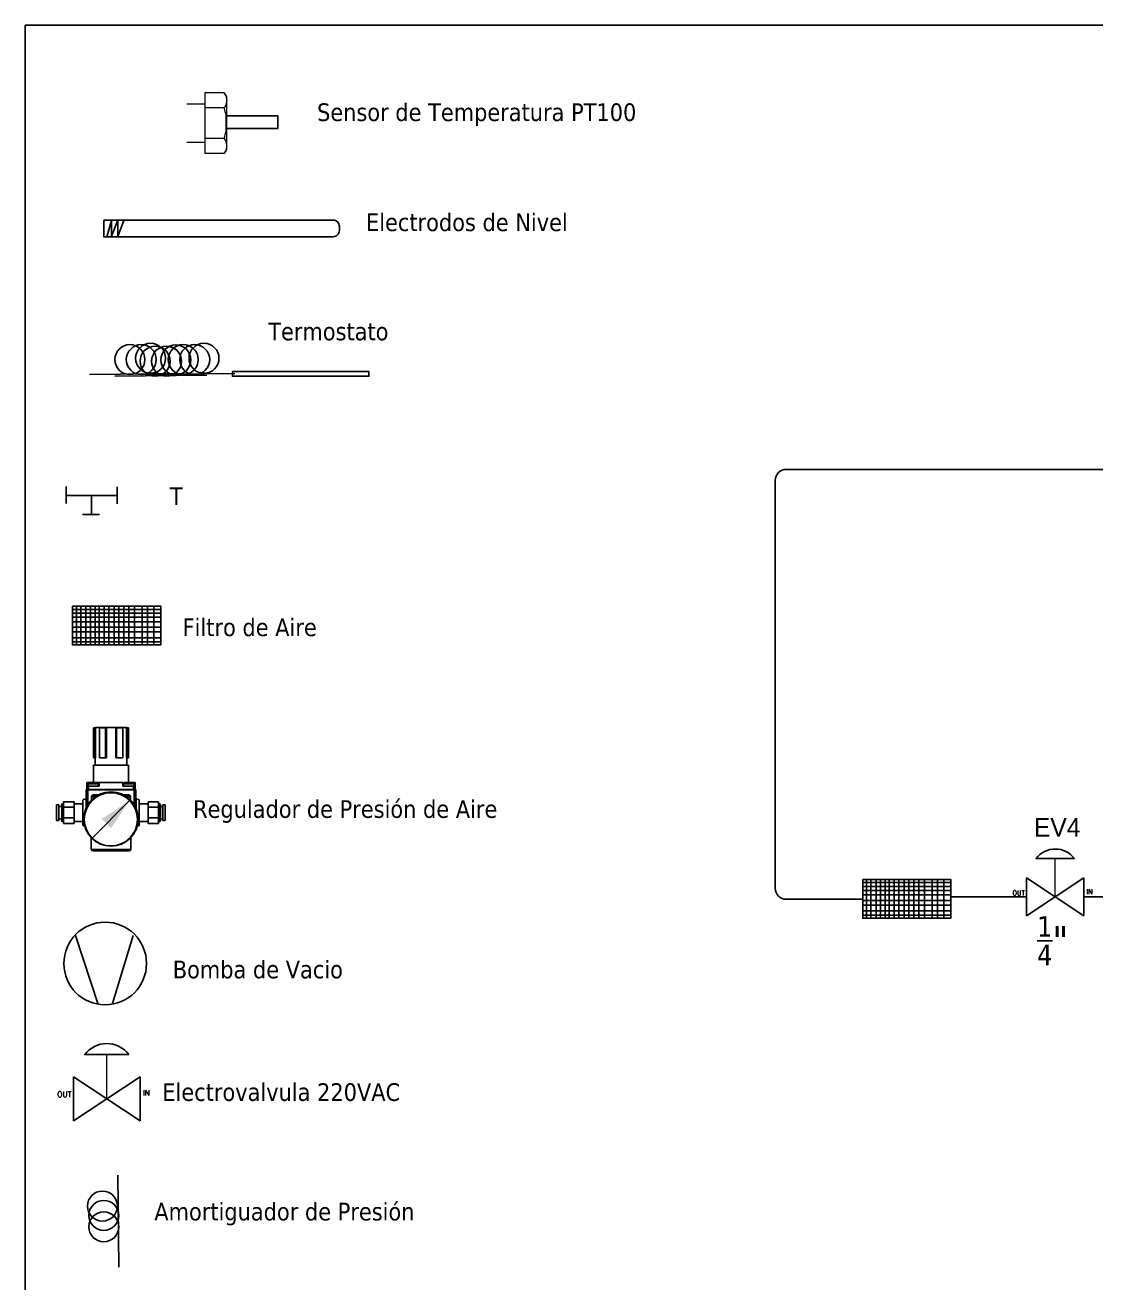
# Model space of a CAD drawing. Header units: millimetres. Extents: x 15 to 265, y 10 to 205.
# Drawn here: x 15 to 102, y 102.7 to 205 of the extents above; entities that cross this region are included whole.
import ezdxf
from ezdxf.enums import TextEntityAlignment as Align

# ---------------------------------------------------------------- set-up
doc = ezdxf.new("R2010")
doc.units = ezdxf.units.MM
doc.linetypes.add('PHANTOM', pattern=[12.7, 6.35, -1.27, 1.27, -1.27, 1.27, -1.27])
for name, color, linetype in [('SYMS', 7, 'Continuous'), ('TERMS', 123, 'Continuous'), ('WIRENO', 250, 'Continuous'), ('WIRES', 7, 'Continuous')]:
    doc.layers.add(name, color=color, linetype=linetype)
doc.styles.get("Standard").update_dxf_attribs({"font": 'tahoma.ttf'})
doc.styles.add('WD', font='romans.shx')

# ---------------------------------------------------------------- blocks, each defined once
blk = doc.blocks.new('HGVA1_DIAPHRAGM_VALVE2')
at = {"color": 7, "linetype": 'Continuous', "lineweight": 0, "ltscale": 3.2258}
for p, q in [((-0.25, 0.5), (0.25, 0.5)), ((0, 0), (0, 0.5))]:
    blk.add_line(p, q, dxfattribs=at)
for p, q in [((-0.375, -0.25), (-0.375, 0.25)), ((-0.375, -0.25), (0.375, 0.25)), ((-0.375, 0.25), (0.375, -0.25)), ((0.375, -0.25), (0.375, 0.25))]:
    blk.add_line(p, q)
at = {"ltscale": 25.4, "flags": 128}
blk.add_lwpolyline([(0.25, 0.5, 0.5), (-0.25, 0.5)], format="xyb", close=True, dxfattribs=at)
at = {"style": 'WD', "flags": 1}
for tag, p in [('INST', (-0.469, 0.748)), ('LOC', (-0.469, 0.587)), ('TAG1', (-0.469, 0.378))]:
    blk.add_attdef(tag, text='', height=0.125, dxfattribs=at).set_placement(p, align=Align.RIGHT)
at = {"style": 'WD'}
blk.add_attdef('XREF', text='', height=0.0625, rotation=0.0625, dxfattribs=at).set_placement((0.518, 0.271), align=Align.TOP_CENTER)
blk.add_attdef('TERM01', text='', height=0.0625, dxfattribs=at).set_placement((-0.399, 0.018), align=Align.RIGHT)
for tag, p, height in [('X4TERM01', (-0.375, 0), 0.005), ('X1TERM02', (0.375, 0), 0.005), ('TERM02', (0.406, 0.036), 0.0625), ('RATING1', (0.388, -0.162), 0.125), ('DESC1', (0.388, -0.378), 0.125), ('DESC2', (0.388, -0.562), 0.125), ('DESC3', (0.388, -0.752), 0.125), ('WDTAGALT', (0.388, -0.907), 0.125)]:
    blk.add_attdef(tag, p, '', height=height, dxfattribs=at)
at = {"style": 'WD', "flags": 1}
for tag, p in [('WDTYPE', (-0.154, -0.127)), ('FAMILY', (-0.143, -0.17)), ('CAT', (-0.143, -0.215)), ('MFG', (-0.141, -0.246)), ('ASSYCODE', (-0.113, -0.275))]:
    blk.add_attdef(tag, text='', height=0.01, dxfattribs=at).set_placement(p, align=Align.CENTER)
blk = doc.blocks.new('ColaMarrano')
at = {"layer": 'WIRENO'}
blk.add_line((96.3, 200.92), (96.42, 188.45), dxfattribs=at)
for centre in [(94.22, 196.73), (94.4, 195.47), (94.4, 193.92)]:
    blk.add_circle(centre, 2.03, dxfattribs=at)
blk = doc.blocks.new('Bomba Vacio')
at = {"layer": 'WIRENO'}
for p, q in [((222.52, 152.69), (218.83, 163.9)), ((224.82, 152.84), (228.2, 163.9))]:
    blk.add_line(p, q, dxfattribs=at)
blk.add_circle((223.65, 159.36), 6.72, dxfattribs=at)
blk = doc.blocks.new('Filtro')
at = {"layer": 'WIRENO'}
for p, q in [((95.97, 119.72), (103.12, 119.72)), ((96.25, 119.99), (96.25, 116.83)), ((96.62, 119.95), (96.62, 116.79)), ((97.03, 119.95), (97.03, 116.79)), ((97.4, 119.95), (97.4, 116.79)), ((97.77, 119.99), (97.77, 116.83)), ((98.1, 119.99), (98.1, 116.83)), ((98.51, 119.99), (98.51, 116.83)), ((98.88, 119.95), (98.88, 116.79)), ((99.33, 119.99), (99.33, 116.83)), ((99.7, 119.99), (99.7, 116.83)), ((100.11, 119.99), (100.11, 116.83)), ((100.52, 119.99), (100.52, 116.83)), ((100.98, 119.99), (100.98, 116.83)), ((101.59, 119.99), (101.59, 116.83)), ((102.04, 119.99), (102.04, 116.83)), ((102.54, 119.99), (102.54, 116.83)), ((95.97, 119.41), (103.12, 119.41)), ((95.97, 119.07), (103.12, 119.07)), ((95.97, 118.71), (103.12, 118.71)), ((95.97, 118.27), (103.12, 118.27)), ((95.97, 117.88), (103.12, 117.88)), ((95.97, 117.41), (103.12, 117.41)), ((95.97, 117.08), (103.12, 117.08))]:
    blk.add_line(p, q, dxfattribs=at)
blk.add_lwpolyline([(95.95, 119.98), (103.11, 119.98), (103.11, 116.82), (95.95, 116.82)], close=True, dxfattribs=at)
blk = doc.blocks.new('Nivel')
at = {"layer": 'WIRENO'}
for p, q in [((103.38, 60.01), (103.74, 61.39)), ((103.74, 61.39), (103.74, 60.1)), ((103.74, 60.1), (104.25, 61.39)), ((104.25, 61.39), (104.25, 60.07)), ((104.25, 60.07), (104.74, 61.36))]:
    blk.add_line(p, q, dxfattribs=at)
blk.add_lwpolyline([(103.12, 61.39), (121.77, 61.39, -0.414214), (122.27, 60.89), (122.27, 60.54, -0.414214), (121.77, 60.04), (103.12, 60.04)], format="xyb", close=True, dxfattribs=at)
blk = doc.blocks.new('PT100')
at = {"color": 7, "linetype": 'Continuous', "lineweight": 15}
for p, q in [((12.6327, 10.9194), (12.5264, 10.9194)), ((12.5264, 10.9194), (12.5264, 10.8369)), ((12.6455, 10.8973), (12.6327, 10.9194)), ((12.5264, 10.8571), (12.4289, 10.8571)), ((12.6455, 10.8781), (12.6455, 10.8973)), ((12.6455, 10.7544), (12.6455, 10.8781)), ((12.6327, 10.8369), (12.5264, 10.8369)), ((12.5264, 10.8369), (12.5264, 10.6719)), ((12.6455, 10.6307), (12.6455, 10.7544)), ((12.4289, 10.6516), (12.5264, 10.6516)), ((12.6327, 10.6719), (12.5264, 10.6719)), ((12.5264, 10.6719), (12.5264, 10.5894)), ((12.6327, 10.5894), (12.5264, 10.5894)), ((12.6327, 10.5894), (12.6455, 10.6115)), ((12.6455, 10.6115), (12.6455, 10.6307))]:
    blk.add_line(p, q, dxfattribs=at)
blk.add_lwpolyline([(12.6419, 10.794), (12.9225, 10.794), (12.9225, 10.7263), (12.6419, 10.7263)], close=True)
for points, knots in [([(12.6327, 10.9194), (12.6366, 10.9126), (12.6398, 10.9058), (12.6443, 10.8921), (12.6455, 10.8851), (12.6455, 10.8781)], [0, 0, 0, 0, 0.5, 0.5, 1, 1, 1, 1]), ([(12.6455, 10.8781), (12.6455, 10.8746), (12.6452, 10.8711), (12.644, 10.8641), (12.6431, 10.8607), (12.6398, 10.8504), (12.6366, 10.8436), (12.6327, 10.8369)], [0, 0, 0, 0, 0.25, 0.25, 0.5, 0.5, 1, 1, 1, 1]), ([(12.6455, 10.7544), (12.6455, 10.7683), (12.6442, 10.7825), (12.6398, 10.81), (12.6366, 10.8235), (12.6327, 10.8369)], [0, 0, 0, 0, 0.5, 0.5, 1, 1, 1, 1]), ([(12.6327, 10.6719), (12.6366, 10.6853), (12.6398, 10.6991), (12.6443, 10.7266), (12.6455, 10.7404), (12.6455, 10.7544)], [0, 0, 0, 0, 0.5, 0.5, 1, 1, 1, 1]), ([(12.6327, 10.6719), (12.6366, 10.6651), (12.6398, 10.6584), (12.6443, 10.6446), (12.6455, 10.6377), (12.6455, 10.6307)], [0, 0, 0, 0, 0.5, 0.5, 1, 1, 1, 1]), ([(12.6455, 10.6307), (12.6455, 10.6272), (12.6452, 10.6236), (12.644, 10.6167), (12.6431, 10.6132), (12.6398, 10.6029), (12.6366, 10.5961), (12.6327, 10.5894)], [0, 0, 0, 0, 0.25, 0.25, 0.5, 0.5, 1, 1, 1, 1])]:
    blk.add_open_spline(points, degree=3, knots=knots, dxfattribs=at)
blk = doc.blocks.new('TNueva')
at = {"layer": 'WIRENO'}
for p, q in [((227.056, 75.746), (226.139, 75.746)), ((226.557, 74.707), (226.557, 75.745)), ((225.166, 74.246), (225.166, 75.163)), ((227.946, 74.232), (227.946, 75.149)), ((225.184, 74.712), (227.93, 74.712))]:
    blk.add_line(p, q, dxfattribs=at)
blk = doc.blocks.new('HME1_PRESS_M')
blk.add_line((0.0361, -0.0879), (0.2129, 0.0889))
blk.add_circle((0.125, 0), 0.125)
blk.add_solid([(0.0821, 0.0015), (0.1255, -0.0419), (0.2129, 0.0889)])
at = {"style": 'WD', "width": 0.7}
for tag, p in [('INST', (0.125, 0.5)), ('LOC', (0.125, 0.3438)), ('TAG1', (0.125, 0.1875)), ('DESC1', (0.125, -0.3438)), ('DESC2', (0.125, -0.5)), ('DESC3', (0.125, -0.6562)), ('WDTAGALT', (0.125, -0.8125))]:
    blk.add_attdef(tag, text='', height=0.125, dxfattribs=at).set_placement(p, align=Align.CENTER)
blk.add_attdef('TERM01', text='', height=0.0625, dxfattribs=at).set_placement((-0.0322, 0.0313), align=Align.RIGHT)
at = {"style": 'WD'}
for tag, p, height, flags in [('WDTYPE', (0.0625, 0.0625), 0.01, 1), ('X4TERM01', (0, 0), 0.005, 1), ('WDBLKNAM', (0.1342, 0.0008), 0.01, 9), ('X1TERM02', (0.248, 0), 0.005, 1), ('FAMILY', (0.1303, -0.0348), 0.01, 9)]:
    blk.add_attdef(tag, p, '', height=height, dxfattribs=dict(at, flags=flags))
at = {"style": 'WD', "width": 0.7}
for tag, p, height in [('TERM02', (0.2803, 0.0313), 0.0625), ('RATING1', (0.2812, -0.1875), 0.125)]:
    blk.add_attdef(tag, p, '', height=height, dxfattribs=at)
at = {"linetype": 'Continuous', "style": 'WD', "flags": 9}
for tag, p in [('CAT', (0.1303, -0.066)), ('MFG', (0.1283, -0.0855)), ('ASSYCODE', (0.1305, -0.1028))]:
    blk.add_attdef(tag, p, '', height=0.01, dxfattribs=at)
at = {"style": 'WD'}
blk.add_attdef('XREF', text='', height=0.0625, dxfattribs=at).set_placement((-0.0312, -0.125), align=Align.RIGHT)
blk = doc.blocks.new('ReguladorPresioAire')
at = {"color": 7, "linetype": 'Continuous', "lineweight": 25}
for p, q in [((239.64, 97.54), (239.64, 95.11)), ((239.64, 97.54), (239.67, 97.54)), ((239.67, 97.54), (239.67, 95.11)), ((239.67, 97.54), (239.82, 97.54)), ((239.79, 97.59), (239.79, 97.54)), ((239.79, 97.59), (242.36, 97.59)), ((239.82, 97.54), (239.82, 95.11)), ((240.12, 97.54), (240.12, 95.11)), ((240.12, 97.54), (240.62, 97.54)), ((240.62, 97.54), (240.62, 95.11)), ((240.62, 97.54), (240.69, 97.54)), ((240.69, 97.54), (240.69, 95.11)), ((241.45, 97.54), (241.45, 95.11)), ((241.45, 97.54), (241.52, 97.54)), ((241.52, 97.54), (241.52, 95.11)), ((241.52, 97.54), (242.02, 97.54)), ((242.02, 97.54), (242.02, 95.11)), ((242.32, 97.54), (242.32, 95.11)), ((242.32, 97.54), (242.47, 97.54)), ((242.36, 97.54), (242.36, 97.59)), ((242.47, 97.54), (242.47, 95.11)), ((242.47, 97.54), (242.5, 97.54)), ((242.5, 95.11), (242.5, 97.54)), ((239.64, 95.11), (239.67, 95.11)), ((239.64, 94.53), (239.64, 93.11)), ((239.64, 94.53), (242.5, 94.53)), ((239.67, 95.11), (239.82, 95.11)), ((239.79, 95.11), (239.79, 94.53)), ((240.12, 95.11), (240.62, 95.11)), ((240.62, 95.11), (240.69, 95.11)), ((241.45, 95.11), (241.52, 95.11)), ((241.52, 95.11), (242.02, 95.11)), ((242.32, 95.11), (242.47, 95.11)), ((242.36, 94.53), (242.36, 95.11)), ((242.47, 95.11), (242.5, 95.11)), ((242.5, 93.11), (242.5, 94.53)), ((240.04, 93.11), (239.1, 93.11)), ((239.1, 92.82), (239.1, 93.11)), ((240.04, 93.02), (240.04, 93.11)), ((240.1, 92.82), (240.1, 93.11)), ((240.1, 93.11), (242.04, 93.11)), ((242.04, 92.82), (242.04, 93.11)), ((242.11, 93.11), (242.11, 93.02)), ((243.04, 93.11), (242.11, 93.11)), ((243.04, 92.82), (243.04, 93.11)), ((239.04, 91.11), (239.04, 92.48)), ((239.1, 92.82), (239.1, 92.53)), ((239.1, 92.82), (239.23, 92.82)), ((239.1, 92.53), (239.23, 92.53)), ((239.19, 92.48), (239.19, 91.3)), ((239.2, 92.96), (239.2, 92.82)), ((239.23, 92.82), (239.23, 92.53)), ((239.23, 92.82), (240.1, 92.82)), ((239.23, 92.53), (242.91, 92.53)), ((239.29, 93.05), (239.97, 93.05)), ((239.63, 92.11), (240.06, 92.11)), ((240.06, 92.82), (240.06, 92.96)), ((242.04, 92.82), (242.91, 92.82)), ((242.09, 92.96), (242.09, 92.82)), ((242.09, 92.11), (242.51, 92.11)), ((242.17, 93.05), (242.86, 93.05)), ((242.91, 92.82), (242.91, 92.53)), ((242.91, 92.82), (243.04, 92.82)), ((242.91, 92.53), (243.04, 92.53)), ((242.94, 92.82), (242.94, 92.96)), ((242.96, 91.3), (242.96, 92.48)), ((243.04, 92.82), (243.04, 92.53)), ((243.1, 92.48), (243.1, 91.11)), ((236.83, 91.29), (236.64, 91.29)), ((236.64, 90.01), (236.64, 91.29)), ((236.83, 90.01), (236.83, 91.29)), ((237.06, 91.15), (236.83, 91.15)), ((237.06, 90.02), (237.06, 91.28)), ((237.2, 91.36), (237.14, 91.36)), ((237.2, 91.54), (238.06, 91.54)), ((237.2, 91.11), (237.2, 91.54)), ((237.2, 91.11), (238.06, 91.11)), ((237.2, 90.22), (237.2, 91.11)), ((238.06, 91.11), (238.06, 91.54)), ((238.77, 91.36), (238.06, 91.36)), ((238.06, 90.22), (238.06, 91.11)), ((238.77, 89.69), (238.77, 91.61)), ((238.91, 91.75), (239.01, 91.75)), ((239.01, 91.75), (239.04, 91.75)), ((239.08, 91.11), (239.04, 91.11)), ((239.49, 91.68), (239.49, 91.96)), ((242.66, 91.96), (242.66, 91.68)), ((243.1, 91.11), (243.06, 91.11)), ((243.1, 91.75), (243.13, 91.75)), ((243.13, 91.75), (243.23, 91.75)), ((243.37, 91.61), (243.37, 89.69)), ((244.09, 91.36), (243.37, 91.36)), ((244.94, 91.54), (244.09, 91.54)), ((244.09, 91.54), (244.09, 91.11)), ((244.94, 91.11), (244.09, 91.11)), ((244.09, 91.11), (244.09, 90.22)), ((244.94, 91.54), (244.94, 91.11)), ((245, 91.36), (244.94, 91.36)), ((244.94, 91.11), (244.94, 90.22)), ((245.09, 91.28), (245.09, 90.02)), ((245.29, 91.15), (245.09, 91.15)), ((245.47, 91.29), (245.29, 91.29)), ((245.29, 91.29), (245.29, 90.01)), ((245.47, 91.29), (245.47, 90.01)), ((236.83, 90.15), (237.06, 90.15)), ((237.2, 89.76), (237.2, 90.22)), ((237.2, 90.22), (238.06, 90.22)), ((238.06, 89.76), (238.06, 90.22)), ((244.94, 90.22), (244.09, 90.22)), ((244.09, 90.22), (244.09, 89.76)), ((244.94, 90.22), (244.94, 89.76)), ((245.09, 90.15), (245.29, 90.15)), ((236.64, 90.01), (236.83, 90.01)), ((237.14, 89.93), (237.2, 89.93)), ((237.2, 89.76), (238.06, 89.76)), ((238.06, 89.93), (238.77, 89.93)), ((238.94, 89.55), (238.91, 89.55)), ((243.23, 89.55), (243.21, 89.55)), ((243.37, 89.93), (244.09, 89.93)), ((244.94, 89.76), (244.09, 89.76)), ((244.94, 89.93), (245, 89.93)), ((245.29, 90.01), (245.47, 90.01)), ((239.46, 88.61), (239.46, 87.69)), ((242.68, 87.69), (242.68, 88.61)), ((242.54, 87.55), (239.61, 87.55))]:
    blk.add_line(p, q, dxfattribs=at)
at = {"color": 8, "linetype": 'PHANTOM', "lineweight": 18}
for p, q in [((239.19, 92.48), (239.04, 92.48)), ((242.96, 92.48), (239.19, 92.48)), ((240.06, 92.96), (239.2, 92.96)), ((239.63, 92.11), (239.63, 91.96)), ((242.94, 92.96), (242.09, 92.96)), ((242.51, 92.11), (242.51, 91.96)), ((243.1, 92.48), (242.96, 92.48)), ((237.14, 91.36), (237.14, 89.93)), ((239.01, 91.75), (239.01, 90.96)), ((239.49, 91.96), (239.63, 91.96)), ((239.63, 91.96), (239.63, 91.82)), ((239.82, 91.96), (239.63, 91.96)), ((242.51, 91.96), (242.33, 91.96)), ((242.51, 91.82), (242.51, 91.96)), ((242.51, 91.96), (242.66, 91.96)), ((243.13, 90.96), (243.13, 91.75)), ((245, 89.93), (245, 91.36)), ((238.77, 89.69), (238.9, 89.69)), ((243.24, 89.69), (243.37, 89.69)), ((239.46, 87.69), (242.68, 87.69))]:
    blk.add_line(p, q, dxfattribs=at)
at = {"color": 8, "linetype": 'PHANTOM', "lineweight": 18, "flags": 128}
for points in [[(238.91, 89.55), (238.93, 89.55), (238.94, 89.55)], [(243.21, 89.55), (243.21, 89.55), (243.23, 89.55)]]:
    blk.add_lwpolyline(points, dxfattribs=at)
at = {"color": 7, "linetype": 'Continuous', "lineweight": 25}
blk.add_circle((241.07, 90.14), 2.21, dxfattribs=at)
for centre, radius, start, end in [((239.1, 92.48), 0.0571, 90, 180), ((239.29, 92.96), 0.0857, 90, 180), ((239.63, 91.96), 0.143, 90, 180), ((239.97, 92.96), 0.0857, 0, 90), ((242.17, 92.96), 0.0857, 90, 180), ((242.51, 91.96), 0.143, 0, 90), ((242.86, 92.96), 0.0857, 0, 90), ((243.04, 92.48), 0.0571, 0, 90), ((237.14, 91.28), 0.0857, 90, 180), ((238.91, 91.61), 0.143, 90, 180), ((243.23, 91.61), 0.143, 0, 90), ((245, 91.28), 0.0857, 0, 90), ((237.14, 90.02), 0.0857, 180, 270), ((245, 90.02), 0.0857, 270, 0), ((238.91, 89.69), 0.143, 180, 270), ((243.23, 89.69), 0.143, 270, 0), ((239.61, 87.69), 0.143, 180, 270), ((242.54, 87.69), 0.143, 270, 0)]:
    blk.add_arc(centre, radius, start, end, dxfattribs=at)
for centre, start_param, end_param in [((239.23, 92.48), 3.141593, 4.712389), ((242.91, 92.48), 1.570796, 3.141593)]:
    blk.add_ellipse(centre, major_axis=(0, -0.0572), ratio=0.819804, start_param=start_param, end_param=end_param, dxfattribs=at)
at = {"layer": 'SYMS', "xscale": 17.28, "yscale": 17.28, "zscale": 17.28}
blk.add_blockref('HME1_PRESS_M', (238.9, 90.11), dxfattribs=at)

msp = doc.modelspace()

# ---------------------------------------------------------------- linework, layer by layer
at = {"color": 7, "linetype": 'Continuous'}
for p, q in [((265, 205), (15, 205)), ((15, 205), (15, 10))]:
    msp.add_line(p, q, dxfattribs=at)
at = {"layer": 'WIRENO'}
msp.add_lwpolyline([(42.94, 176.83), (42.94, 176.45), (31.85, 176.45), (31.85, 176.83)], close=True, dxfattribs=at)
at = {"layer": 'WIRES'}
for p, q in [((76.88, 168.87), (202.91, 168.87)), ((75.98, 134.81), (75.98, 167.97)), ((96.41, 134.11), (90.23, 134.11)), ((90.23, 134.11), (90.23, 134.05)), ((101.07, 134.11), (105.45, 134.11)), ((83.09, 133.91), (76.88, 133.91))]:
    msp.add_line(p, q, dxfattribs=at)
for centre, start, end in [((76.88, 167.97), 90, 180), ((76.88, 134.81), 180, 270)]:
    msp.add_arc(centre, 0.9, start, end, dxfattribs=at)

# ---------------------------------------------------------------- block references
at = {"layer": 'SYMS'}
ref = msp.add_blockref('HGVA1_DIAPHRAGM_VALVE2', (98.74, 134.11), dxfattribs=dict(at, xscale=6.220799999999999, yscale=6.220799999999999, zscale=6.220799999999999))
ref.add_attrib('TERM01', 'OUT', dxfattribs={"layer": 'TERMS', "height": 0.389, "style": 'WD'}).set_placement((96.26, 134.23), align=Align.RIGHT)
ref.add_attrib('TERM02', 'IN', (101.27, 134.33), dxfattribs={"layer": 'TERMS', "height": 0.389, "style": 'WD'})
ref = msp.add_blockref('HGVA1_DIAPHRAGM_VALVE2', (21.64, 117.68), dxfattribs=dict(at, xscale=7.199999999999999, yscale=7.199999999999999, zscale=7.199999999999999))
ref.add_attrib('TERM01', 'OUT', dxfattribs={"layer": 'TERMS', "height": 0.45, "style": 'WD'}).set_placement((18.76, 117.82), align=Align.RIGHT)
ref.add_attrib('TERM02', 'IN', (24.56, 117.94), dxfattribs={"layer": 'TERMS', "height": 0.45, "style": 'WD'})
at = {"layer": 'WIRENO'}
for name, p, xscale, yscale, zscale in [('PT100', (-158.3, 35.71), 15, 15, 15), ('Bomba Vacio', (-90.32, 49.01), 0.5, 0.5, 0.5), ('ColaMarrano', (-35.25, -9.08), 0.6, 0.6, 0.6)]:
    msp.add_blockref(name, p, dxfattribs=dict(at, xscale=xscale, yscale=yscale, zscale=zscale))
for name, p in [('Nivel', (-81.73, 127.75)), ('Filtro', (-77.09, 37.77)), ('ReguladorPresioAire', (-219.09, 50.3)), ('Filtro', (-12.86, 15.55))]:
    msp.add_blockref(name, p, dxfattribs=at)
for name, p, xscale, yscale, zscale, rotation in [('ColaMarrano', (-92.84, 234.44), 0.6, 0.6, 0.6, 270), ('ColaMarrano', (-88.5, 234.44), 0.6, 0.6, 0.6, 270), ('ColaMarrano', (-90.79, 234.31), 0.6, 0.6, 0.6, 270), ('TNueva', (360.24, 278.82), 1.5, 1.5, 1.5, 180)]:
    msp.add_blockref(name, p, dxfattribs=dict(at, xscale=xscale, yscale=yscale, zscale=zscale, rotation=rotation))

# ---------------------------------------------------------------- texts
at = {"char_height": 1.44, "attachment_point": 1}
for s, insert in [('\\A1;Sensor de Temperatura PT100', (38.73, 198.64)), ('\\A1;Electrodos de Nivel', (42.71, 189.69)), ('\\A1;Termostato', (34.76, 180.81)), ('\\A1;T', (26.76, 167.42)), ('\\A1;Filtro de Aire', (27.8, 156.75)), ('\\A1;Regulador de Presión de Aire', (28.65, 141.97)), ('\\A1;Bomba de Vacio', (27, 128.92)), ('\\A1;Electrovalvula 220VAC', (26.15, 118.95)), ('\\A1;Amortiguador de Presión', (25.5, 109.23))]:
    msp.add_mtext_dynamic_manual_height_columns(s, width=44.8708, gutter_width=1, heights=[0], dxfattribs=dict(at, insert=insert))
at = {"layer": 'WIRENO', "attachment_point": 1}
for s, width, insert, char_height in [('\\A1;{\\fBahnschrift Light|b0|i0|c0|p34;\\H0.75x;EV4}', 4.2889, (97, 140.51), 2), ('\\A1;{\\H0.7x;\\S1/4;}"', 3.2188, (97.26, 132.53), 2.3707)]:
    msp.add_mtext_dynamic_manual_height_columns(s, width=width, gutter_width=12.35, heights=[0], dxfattribs=dict(at, insert=insert, char_height=char_height))

doc.saveas('drawing.dxf')
